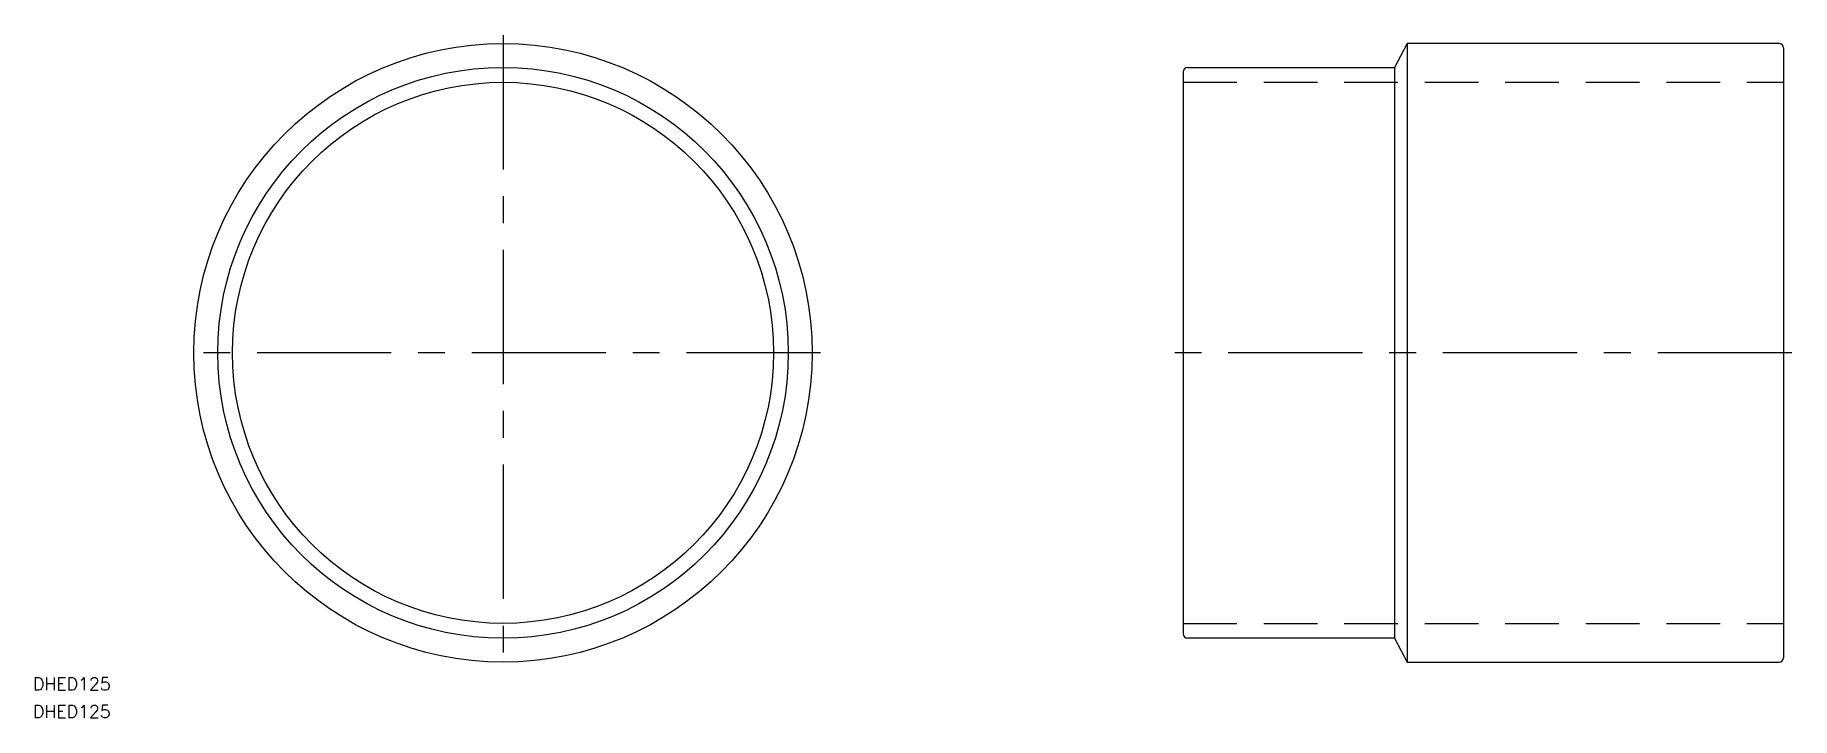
# Model space of a CAD drawing. Extents: x -111 to 305, y -86 to 75.
import ezdxf

# ---------------------------------------------------------------- set-up
doc = ezdxf.new("R2010")
doc.units = 0
doc.linetypes.add('CENTER', pattern=[50.8, 31.75, -6.35, 6.35, -6.35])
doc.linetypes.add('DASHED', pattern=[19.05, 12.7, -6.35])
doc.layers.get('0').update_dxf_attribs({"linetype": 'CONTINUOUS'})
doc.layers.add('CENTER', color=1, linetype='CENTER')
doc.styles.get("Standard").update_dxf_attribs({"font": 'txt.shx', "height": 3, "bigfont": 'bigfont.shx'})

msp = doc.modelspace()

# ---------------------------------------------------------------- linework, layer by layer
at = {"color": 7, "linetype": 'CONTINUOUS'}
for p, q in [((213.95, 73.15), (210.95, 67.5)), ((301.95, 73.15), (213.95, 73.15)), ((213.95, 73.15), (213.95, -73.15)), ((302.95, 72.15), (302.95, -72.15)), ((161.95, 67.5), (210.95, 67.5)), ((210.95, 67.5), (210.95, -67.5)), ((160.95, 66.5), (160.95, -66.5)), ((210.95, -67.5), (161.95, -67.5)), ((210.95, -67.5), (213.95, -73.15)), ((213.95, -73.15), (301.95, -73.15))]:
    msp.add_line(p, q, dxfattribs=at)
at = {"color": 3, "linetype": 'DASHED'}
for p, q in [((160.95, 64), (302.95, 64)), ((160.95, -64), (302.95, -64))]:
    msp.add_line(p, q, dxfattribs=at)
at = {"color": 7, "linetype": 'CONTINUOUS'}
for radius in [73.15, 67.5, 64]:
    msp.add_circle((0, 0), radius, dxfattribs=at)
for centre, start, end in [((301.95, 72.15), 0, 90), ((161.95, 66.5), 90, 180), ((161.95, -66.5), 180, 270), ((301.95, -72.15), 270, 0)]:
    msp.add_arc(centre, 1, start, end, dxfattribs=at)
at = {"layer": 'CENTER', "color": 1, "linetype": 'CENTER'}
for p, q in [((0, 75.15), (0, -75.15)), ((75.15, 0), (-75.15, 0)), ((304.95, 0), (158.95, 0))]:
    msp.add_line(p, q, dxfattribs=at)

# ---------------------------------------------------------------- texts
at = {"color": 7, "linetype": 'CONTINUOUS'}
for p in [(-111.22, -79.83), (-111.22, -86.35)]:
    msp.add_text('DHED125', height=3, dxfattribs=at).set_placement(p)

doc.saveas('drawing.dxf')
